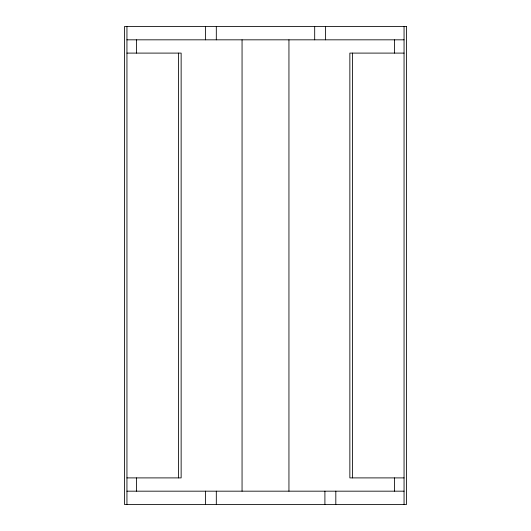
<?xml version="1.0" encoding="UTF-8"?>
<svg xmlns="http://www.w3.org/2000/svg" width="531" height="531" viewBox="0 0 531 531"><rect width="100%" height="100%" fill="white"/><g stroke="black" fill="none" stroke-linecap="round" stroke-linejoin="round"><path stroke-width="0.8" d="M126.942 39.825L404.058 39.825M126.942 53.1L181.144 53.1L181.144 477.9L126.942 477.9M404.058 53.1L349.856 53.1L349.856 477.9L404.058 477.9M126.942 491.175L404.058 491.175M404.058 26.55L404.058 504.45M394.44 39.825L394.44 53.1M394.44 477.9L394.44 491.175M352.431 53.1L352.431 477.9M335.818 491.175L335.818 504.45M325.603 26.55L325.603 39.825M324.906 491.175L324.906 504.45M314.691 26.55L314.691 39.825M288.944 39.825L288.944 491.175M242.056 39.825L242.056 491.175M216.309 26.55L216.309 39.825M216.309 491.175L216.309 504.45M205.397 26.55L205.397 39.825M205.397 491.175L205.397 504.45M178.569 53.1L178.569 477.9M136.56 39.825L136.56 53.1M136.56 477.9L136.56 491.175M126.942 26.55L126.942 504.45M406.547 26.55L124.453 26.55L124.453 504.45L406.547 504.45L406.547 26.55"/></g></svg>
